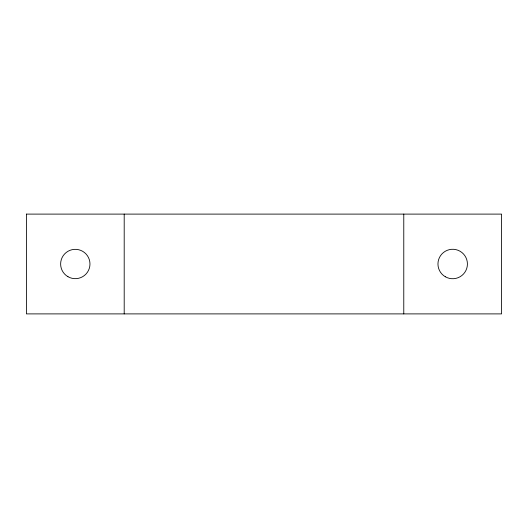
<?xml version="1.0" encoding="UTF-8"?>
<svg xmlns="http://www.w3.org/2000/svg" width="528" height="528" viewBox="0 0 528 528"><rect width="100%" height="100%" fill="white"/><g stroke="black" fill="none" stroke-linecap="round" stroke-linejoin="round"><path stroke-width="0.79" d="M124.199 313.896L124.199 214.104M403.775 313.896L403.775 214.104M26.4 214.104L26.4 313.896L501.6 313.896L501.6 214.104L26.4 214.104M445.322 276.758A14.731 14.731 0 0 0 467.419 264A14.731 14.731 0 0 0 445.322 251.242A14.731 14.731 0 0 0 445.322 276.758M67.967 276.705A14.672 14.672 0 0 0 89.971 264A14.672 14.672 0 0 0 67.967 251.295A14.672 14.672 0 0 0 67.967 276.705"/></g></svg>
